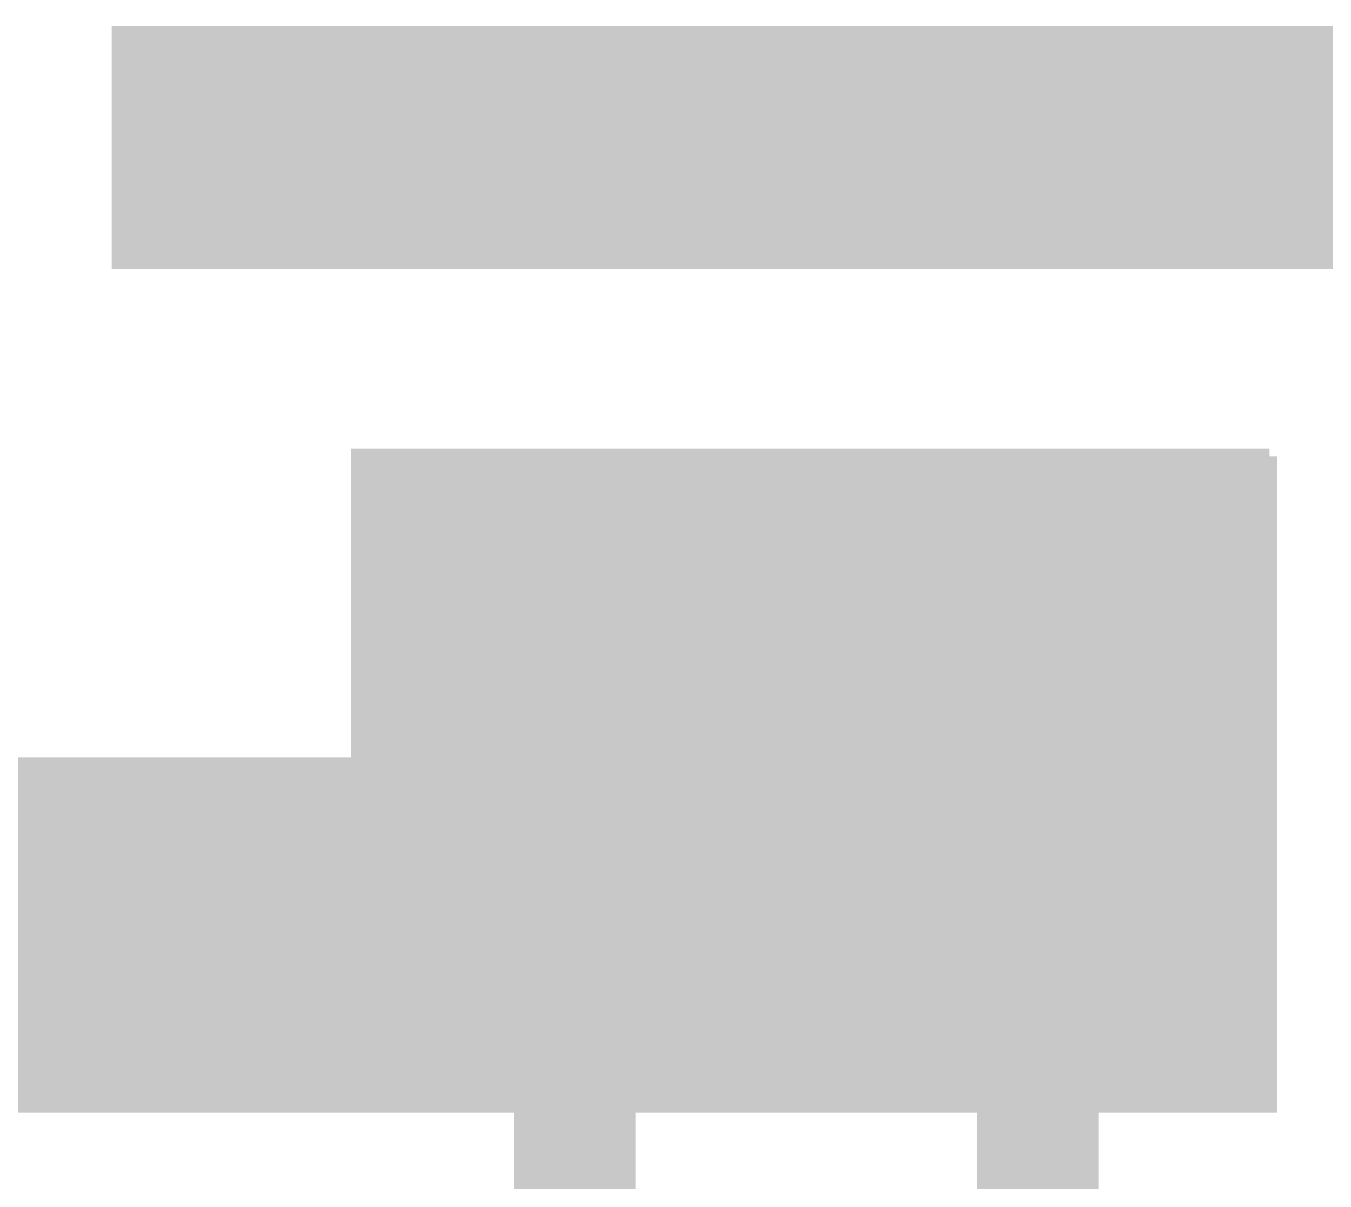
# Model space of a CAD drawing. Extents: x -20 to 155, y -92 to 168.
# Drawn here: x 39.3 to 49.99, y 41.03 to 50.53 of the extents above; entities that cross this region are included whole.
import ezdxf

# ---------------------------------------------------------------- set-up
doc = ezdxf.new("R2010")
doc.units = 0
doc.header["$MEASUREMENT"] = 0
doc.layers.get('0').update_dxf_attribs({"linetype": 'CONTINUOUS'})
for name, color, linetype in [('25-334-1_BOT', 7, 'CONTINUOUS'), ('25-334-1_DRD', 7, 'CONTINUOUS'), ('25-334-1_DRL', 2, 'CONTINUOUS'), ('25-334-1_IN1', 4, 'CONTINUOUS'), ('25-334-1_IN2', 3, 'CONTINUOUS'), ('25-334-1_SMB', 5, 'CONTINUOUS'), ('25-334-1_SMT', 10, 'CONTINUOUS'), ('25-334-1_SST', 11, 'CONTINUOUS'), ('25-334-1_TOP', 13, 'CONTINUOUS'), ('THRUHOLE_TAP', 7, 'CONTINUOUS')]:
    doc.layers.add(name, color=color, linetype=linetype)

# ---------------------------------------------------------------- blocks, each defined once
blk = doc.blocks.new('ROUND_16')
at = {"const_width": 1.524}
blk.add_lwpolyline([(-0.762, 0, 1), (0.762, 0, 1)], format="xyb", close=True, dxfattribs=at)
blk = doc.blocks.new('ROUND_33')
at = {"const_width": 0.7493}
blk.add_lwpolyline([(-0.37465, 0, 1), (0.37465, 0, 1)], format="xyb", close=True, dxfattribs=at)
blk = doc.blocks.new('ROUND_32')
at = {"const_width": 0.35052}
blk.add_lwpolyline([(-0.17526, 0, 1), (0.17526, 0, 1)], format="xyb", close=True, dxfattribs=at)

msp = doc.modelspace()

# ---------------------------------------------------------------- linework, layer by layer
at = {"layer": '25-334-1_BOT', "const_width": 0.127}
for points in [[(49.53, 46.99), (42.037, 46.99), (42.037, 44.45), (25.4, 44.45), (25.4, 41.656)], [(42.0878, 46.99), (42.0878, 41.656)], [(42.2021, 46.99), (42.2021, 41.656)], [(42.3164, 46.99), (42.3164, 41.656)], [(42.4307, 46.99), (42.4307, 41.656)], [(42.545, 46.99), (42.545, 41.656)], [(42.6593, 46.99), (42.6593, 41.656)], [(42.7736, 46.99), (42.7736, 41.656)], [(42.8879, 46.99), (42.8879, 41.656)], [(43.0022, 46.99), (43.0022, 41.656)], [(43.1165, 46.99), (43.1165, 41.656)], [(43.2308, 46.99), (43.2308, 41.656)], [(43.3451, 46.99), (43.3451, 41.656)], [(43.4594, 46.99), (43.4594, 41.656)], [(43.5737, 46.99), (43.5737, 41.656)], [(43.688, 46.99), (43.688, 41.656)], [(43.8023, 46.99), (43.8023, 41.656)], [(43.9166, 46.99), (43.9166, 41.656)], [(44.0309, 46.99), (44.0309, 41.656)], [(44.1452, 46.99), (44.1452, 41.656)], [(44.2595, 46.99), (44.2595, 41.656)], [(44.3738, 46.99), (44.3738, 41.656)], [(44.4881, 46.99), (44.4881, 41.656)], [(44.6024, 46.99), (44.6024, 41.656)], [(44.7167, 46.99), (44.7167, 41.656)], [(44.831, 46.99), (44.831, 41.656)], [(44.9453, 46.99), (44.9453, 41.656)], [(45.0596, 46.99), (45.0596, 41.656)], [(45.1739, 46.99), (45.1739, 41.656)], [(45.2882, 46.99), (45.2882, 41.656)], [(45.4025, 46.99), (45.4025, 41.656)], [(45.5168, 46.99), (45.5168, 41.656)], [(45.6311, 46.99), (45.6311, 41.656)], [(45.7454, 46.99), (45.7454, 41.656)], [(45.8597, 46.99), (45.8597, 41.656)], [(45.974, 46.99), (45.974, 41.656)], [(46.0883, 46.99), (46.0883, 41.656)], [(46.2026, 46.99), (46.2026, 41.656)], [(46.3169, 46.99), (46.3169, 41.656)], [(46.4312, 46.99), (46.4312, 41.656)], [(46.5455, 46.99), (46.5455, 41.656)], [(46.6598, 46.99), (46.6598, 41.656)], [(46.7741, 46.99), (46.7741, 41.656)], [(46.8884, 46.99), (46.8884, 41.656)], [(47.0027, 46.99), (47.0027, 41.656)], [(47.117, 46.99), (47.117, 41.656)], [(47.2313, 46.99), (47.2313, 41.656)], [(47.3456, 46.99), (47.3456, 41.656)], [(47.4599, 46.99), (47.4599, 41.656)], [(47.5742, 46.99), (47.5742, 41.656)], [(47.6885, 46.99), (47.6885, 41.656)], [(47.8028, 46.99), (47.8028, 41.656)], [(47.9171, 46.99), (47.9171, 41.656)], [(48.0314, 46.99), (48.0314, 41.656)], [(48.1457, 46.99), (48.1457, 41.656)], [(48.26, 46.99), (48.26, 41.656)], [(48.3743, 46.99), (48.3743, 41.656)], [(48.4886, 46.99), (48.4886, 41.656)], [(48.6029, 46.99), (48.6029, 41.656)], [(48.7172, 46.99), (48.7172, 41.656)], [(48.8315, 46.99), (48.8315, 41.656)], [(48.9458, 46.99), (48.9458, 41.656)], [(49.0601, 46.99), (49.0601, 41.656)], [(49.1744, 46.99), (49.1744, 41.656)], [(49.2887, 46.99), (49.2887, 41.656)], [(49.403, 46.99), (49.403, 41.656)], [(49.53, 46.99), (49.53, 41.656)], [(49.53, 46.9138), (42.037, 46.9138)], [(49.53, 46.7995), (42.037, 46.7995)], [(49.53, 46.6852), (42.037, 46.6852)], [(49.53, 46.5709), (42.037, 46.5709)], [(49.53, 46.4566), (42.037, 46.4566)], [(49.53, 46.3423), (42.037, 46.3423)], [(49.53, 46.228), (42.037, 46.228)], [(49.53, 46.1137), (42.037, 46.1137)], [(49.53, 45.9994), (42.037, 45.9994)], [(49.53, 45.8851), (42.037, 45.8851)], [(49.53, 45.7708), (42.037, 45.7708)], [(49.53, 45.6565), (42.037, 45.6565)], [(49.53, 45.5422), (42.037, 45.5422)], [(49.53, 45.4279), (42.037, 45.4279)], [(49.53, 45.3136), (42.037, 45.3136)], [(49.53, 45.1993), (42.037, 45.1993)], [(49.53, 45.085), (42.037, 45.085)], [(49.53, 44.9707), (42.037, 44.9707)], [(49.53, 44.8564), (42.037, 44.8564)], [(49.53, 44.7421), (42.037, 44.7421)], [(49.53, 44.6278), (42.037, 44.6278)], [(49.53, 44.5135), (42.037, 44.5135)], [(39.3446, 44.45), (39.3446, 41.656)], [(39.4589, 44.45), (39.4589, 41.656)], [(39.5732, 44.45), (39.5732, 41.656)], [(39.6875, 44.45), (39.6875, 41.656)], [(39.8018, 44.45), (39.8018, 41.656)], [(39.9161, 44.45), (39.9161, 41.656)], [(40.0304, 44.45), (40.0304, 41.656)], [(40.1447, 44.45), (40.1447, 41.656)], [(40.259, 44.45), (40.259, 41.656)], [(40.3733, 44.45), (40.3733, 41.656)], [(40.4876, 44.45), (40.4876, 41.656)], [(40.6019, 44.45), (40.6019, 41.656)], [(40.7162, 44.45), (40.7162, 41.656)], [(40.8305, 44.45), (40.8305, 41.656)], [(40.9448, 44.45), (40.9448, 41.656)], [(41.0591, 44.45), (41.0591, 41.656)], [(41.1734, 44.45), (41.1734, 41.656)], [(41.2877, 44.45), (41.2877, 41.656)], [(41.402, 44.45), (41.402, 41.656)], [(41.5163, 44.45), (41.5163, 41.656)], [(41.6306, 44.45), (41.6306, 41.656)], [(41.7449, 44.45), (41.7449, 41.656)], [(41.8592, 44.45), (41.8592, 41.656)], [(41.9735, 44.45), (41.9735, 41.656)], [(49.53, 44.3992), (25.4, 44.3992)], [(49.53, 44.2849), (25.4, 44.2849)], [(49.53, 44.1706), (25.4, 44.1706)], [(49.53, 44.0563), (25.4, 44.0563)], [(49.53, 43.942), (25.4, 43.942)], [(49.53, 43.8277), (25.4, 43.8277)], [(49.53, 43.7134), (25.4, 43.7134)], [(49.53, 43.5991), (25.4, 43.5991)], [(49.53, 43.4848), (25.4, 43.4848)], [(49.53, 43.3705), (25.4, 43.3705)], [(49.53, 43.2562), (25.4, 43.2562)], [(49.53, 43.1419), (25.4, 43.1419)], [(49.53, 43.0276), (25.4, 43.0276)], [(49.53, 42.9133), (25.4, 42.9133)], [(49.53, 42.799), (25.4, 42.799)], [(49.53, 42.6847), (25.4, 42.6847)], [(49.53, 42.5704), (25.4, 42.5704)], [(49.53, 42.4561), (25.4, 42.4561)], [(49.53, 42.3418), (25.4, 42.3418)], [(49.53, 42.2275), (25.4, 42.2275)], [(49.53, 42.1132), (25.4, 42.1132)], [(49.53, 41.9989), (25.4, 41.9989)], [(49.53, 41.8846), (25.4, 41.8846)], [(49.53, 41.7703), (25.4, 41.7703)], [(49.53, 41.656), (25.4, 41.656)]]:
    msp.add_lwpolyline(points, dxfattribs=at)
at = {"layer": '25-334-1_DRD', "const_width": 0.254}
for points in [[(42.926, 46.355), (42.545, 45.974)], [(43.434, 46.355), (42.926, 46.355)], [(43.815, 45.974), (43.434, 46.355)], [(45.466, 46.355), (45.085, 45.974)], [(45.974, 46.355), (45.466, 46.355)], [(46.355, 45.974), (45.974, 46.355)], [(48.006, 46.355), (47.625, 45.974)], [(48.514, 46.355), (48.006, 46.355)], [(48.895, 45.974), (48.514, 46.355)], [(42.545, 45.974), (42.545, 45.466)], [(43.815, 45.466), (43.815, 45.974)], [(45.085, 45.974), (45.085, 45.466)], [(46.355, 45.466), (46.355, 45.974)], [(47.625, 45.974), (47.625, 45.466)], [(48.895, 45.466), (48.895, 45.974)], [(42.545, 45.466), (42.926, 45.085)], [(43.434, 45.085), (43.815, 45.466)], [(45.085, 45.466), (45.466, 45.085)], [(45.974, 45.085), (46.355, 45.466)], [(47.625, 45.466), (48.006, 45.085)], [(48.514, 45.085), (48.895, 45.466)], [(42.926, 45.085), (43.434, 45.085)], [(45.466, 45.085), (45.974, 45.085)], [(48.006, 45.085), (48.514, 45.085)], [(43.815, 44.45), (42.545, 43.18)], [(45.085, 43.18), (43.815, 44.45)], [(47.625, 44.45), (46.355, 43.18)], [(48.895, 43.18), (47.625, 44.45)], [(40.386, 43.815), (40.005, 43.434)], [(40.894, 43.815), (40.386, 43.815)], [(41.275, 43.434), (40.894, 43.815)], [(40.005, 43.434), (40.005, 42.926)], [(41.275, 42.926), (41.275, 43.434)], [(43.815, 43.434), (43.815, 42.926)], [(47.625, 43.434), (47.625, 42.926)], [(42.545, 43.18), (43.815, 41.91)], [(44.069, 43.18), (43.561, 43.18)], [(43.815, 41.91), (45.085, 43.18)], [(46.355, 43.18), (47.625, 41.91)], [(47.879, 43.18), (47.371, 43.18)], [(47.625, 41.91), (48.895, 43.18)], [(40.005, 42.926), (40.386, 42.545)], [(40.894, 42.545), (41.275, 42.926)], [(40.386, 42.545), (40.894, 42.545)]]:
    msp.add_lwpolyline(points, dxfattribs=at)
at = {"layer": '25-334-1_DRL', "const_width": 1.99898}
msp.add_lwpolyline([(68.58, 43.815), (67.056, 42.291), (52.451, 42.291), (51.816, 42.926), (51.816, 48.387), (50.673, 49.53), (40.005, 49.53)], dxfattribs=at)
at = {"layer": '25-334-1_IN1', "const_width": 0.127}
for points in [[(49.53, 46.99), (49.53, 41.656), (25.4, 41.656)], [(42.037, 46.99), (42.037, 44.45)], [(49.53, 46.99), (42.037, 46.99)], [(42.0878, 46.99), (42.0878, 41.656)], [(42.2021, 46.99), (42.2021, 41.656)], [(42.3164, 46.99), (42.3164, 41.656)], [(42.4307, 46.99), (42.4307, 41.656)], [(42.545, 46.99), (42.545, 41.656)], [(42.6593, 46.99), (42.6593, 41.656)], [(42.7736, 46.99), (42.7736, 41.656)], [(42.8879, 46.99), (42.8879, 41.656)], [(43.0022, 46.99), (43.0022, 41.656)], [(43.1165, 46.99), (43.1165, 41.656)], [(43.2308, 46.99), (43.2308, 41.656)], [(43.3451, 46.99), (43.3451, 41.656)], [(43.4594, 46.99), (43.4594, 41.656)], [(43.5737, 46.99), (43.5737, 41.656)], [(43.688, 46.99), (43.688, 41.656)], [(43.8023, 46.99), (43.8023, 41.656)], [(43.9166, 46.99), (43.9166, 41.656)], [(44.0309, 46.99), (44.0309, 41.656)], [(44.1452, 46.99), (44.1452, 41.656)], [(44.2595, 46.99), (44.2595, 41.656)], [(44.3738, 46.99), (44.3738, 41.656)], [(44.4881, 46.99), (44.4881, 41.656)], [(44.6024, 46.99), (44.6024, 41.656)], [(44.7167, 46.99), (44.7167, 41.656)], [(44.831, 46.99), (44.831, 41.656)], [(44.9453, 46.99), (44.9453, 41.656)], [(45.0596, 46.99), (45.0596, 41.656)], [(45.1739, 46.99), (45.1739, 41.656)], [(45.2882, 46.99), (45.2882, 41.656)], [(45.4025, 46.99), (45.4025, 41.656)], [(45.5168, 46.99), (45.5168, 41.656)], [(45.6311, 46.99), (45.6311, 41.656)], [(45.7454, 46.99), (45.7454, 41.656)], [(45.8597, 46.99), (45.8597, 41.656)], [(45.974, 46.99), (45.974, 41.656)], [(46.0883, 46.99), (46.0883, 41.656)], [(46.2026, 46.99), (46.2026, 41.656)], [(46.3169, 46.99), (46.3169, 41.656)], [(46.4312, 46.99), (46.4312, 41.656)], [(46.5455, 46.99), (46.5455, 41.656)], [(46.6598, 46.99), (46.6598, 41.656)], [(46.7741, 46.99), (46.7741, 41.656)], [(46.8884, 46.99), (46.8884, 41.656)], [(47.0027, 46.99), (47.0027, 41.656)], [(47.117, 46.99), (47.117, 41.656)], [(47.2313, 46.99), (47.2313, 41.656)], [(47.3456, 46.99), (47.3456, 41.656)], [(47.4599, 46.99), (47.4599, 41.656)], [(47.5742, 46.99), (47.5742, 41.656)], [(47.6885, 46.99), (47.6885, 41.656)], [(47.8028, 46.99), (47.8028, 41.656)], [(47.9171, 46.99), (47.9171, 41.656)], [(48.0314, 46.99), (48.0314, 41.656)], [(48.1457, 46.99), (48.1457, 41.656)], [(48.26, 46.99), (48.26, 41.656)], [(48.3743, 46.99), (48.3743, 41.656)], [(48.4886, 46.99), (48.4886, 41.656)], [(48.6029, 46.99), (48.6029, 41.656)], [(48.7172, 46.99), (48.7172, 41.656)], [(48.8315, 46.99), (48.8315, 41.656)], [(48.9458, 46.99), (48.9458, 41.656)], [(49.0601, 46.99), (49.0601, 41.656)], [(49.1744, 46.99), (49.1744, 41.656)], [(49.2887, 46.99), (49.2887, 41.656)], [(49.403, 46.99), (49.403, 41.656)], [(49.53, 46.9138), (42.037, 46.9138)], [(49.53, 46.7995), (42.037, 46.7995)], [(49.53, 46.6852), (42.037, 46.6852)], [(49.53, 46.5709), (42.037, 46.5709)], [(49.53, 46.4566), (42.037, 46.4566)], [(49.53, 46.3423), (42.037, 46.3423)], [(49.53, 46.228), (42.037, 46.228)], [(49.53, 46.1137), (42.037, 46.1137)], [(49.53, 45.9994), (42.037, 45.9994)], [(49.53, 45.8851), (42.037, 45.8851)], [(49.53, 45.7708), (42.037, 45.7708)], [(49.53, 45.6565), (42.037, 45.6565)], [(49.53, 45.5422), (42.037, 45.5422)], [(49.53, 45.4279), (42.037, 45.4279)], [(49.53, 45.3136), (42.037, 45.3136)], [(49.53, 45.1993), (42.037, 45.1993)], [(49.53, 45.085), (42.037, 45.085)], [(49.53, 44.9707), (42.037, 44.9707)], [(49.53, 44.8564), (42.037, 44.8564)], [(49.53, 44.7421), (42.037, 44.7421)], [(49.53, 44.6278), (42.037, 44.6278)], [(49.53, 44.5135), (42.037, 44.5135)], [(42.037, 44.45), (25.4, 44.45)], [(39.3446, 44.45), (39.3446, 41.656)], [(39.4589, 44.45), (39.4589, 41.656)], [(39.5732, 44.45), (39.5732, 41.656)], [(39.6875, 44.45), (39.6875, 41.656)], [(39.8018, 44.45), (39.8018, 41.656)], [(39.9161, 44.45), (39.9161, 41.656)], [(40.0304, 44.45), (40.0304, 41.656)], [(40.1447, 44.45), (40.1447, 41.656)], [(40.259, 44.45), (40.259, 41.656)], [(40.3733, 44.45), (40.3733, 41.656)], [(40.4876, 44.45), (40.4876, 41.656)], [(40.6019, 44.45), (40.6019, 41.656)], [(40.7162, 44.45), (40.7162, 41.656)], [(40.8305, 44.45), (40.8305, 41.656)], [(40.9448, 44.45), (40.9448, 41.656)], [(41.0591, 44.45), (41.0591, 41.656)], [(41.1734, 44.45), (41.1734, 41.656)], [(41.2877, 44.45), (41.2877, 41.656)], [(41.402, 44.45), (41.402, 41.656)], [(41.5163, 44.45), (41.5163, 41.656)], [(41.6306, 44.45), (41.6306, 41.656)], [(41.7449, 44.45), (41.7449, 41.656)], [(41.8592, 44.45), (41.8592, 41.656)], [(41.9735, 44.45), (41.9735, 41.656)], [(49.53, 44.3992), (25.4, 44.3992)], [(49.53, 44.2849), (25.4, 44.2849)], [(49.53, 44.1706), (25.4, 44.1706)], [(49.53, 44.0563), (25.4, 44.0563)], [(49.53, 43.942), (25.4, 43.942)], [(49.53, 43.8277), (25.4, 43.8277)], [(49.53, 43.7134), (25.4, 43.7134)], [(49.53, 43.5991), (25.4, 43.5991)], [(49.53, 43.4848), (25.4, 43.4848)], [(49.53, 43.3705), (25.4, 43.3705)], [(49.53, 43.2562), (25.4, 43.2562)], [(49.53, 43.1419), (25.4, 43.1419)], [(49.53, 43.0276), (25.4, 43.0276)], [(49.53, 42.9133), (25.4, 42.9133)], [(49.53, 42.799), (25.4, 42.799)], [(49.53, 42.6847), (25.4, 42.6847)], [(49.53, 42.5704), (25.4, 42.5704)], [(49.53, 42.4561), (25.4, 42.4561)], [(49.53, 42.3418), (25.4, 42.3418)], [(49.53, 42.2275), (25.4, 42.2275)], [(49.53, 42.1132), (25.4, 42.1132)], [(49.53, 41.9989), (25.4, 41.9989)], [(49.53, 41.8846), (25.4, 41.8846)], [(49.53, 41.7703), (25.4, 41.7703)]]:
    msp.add_lwpolyline(points, dxfattribs=at)
at = {"layer": '25-334-1_IN2', "const_width": 0.127}
for points in [[(49.53, 46.99), (42.037, 46.99), (42.037, 44.45), (25.4, 44.45), (25.4, 41.656)], [(42.0878, 46.99), (42.0878, 41.656)], [(42.2021, 46.99), (42.2021, 41.656)], [(42.3164, 46.99), (42.3164, 41.656)], [(42.4307, 46.99), (42.4307, 41.656)], [(42.545, 46.99), (42.545, 41.656)], [(42.6593, 46.99), (42.6593, 41.656)], [(42.7736, 46.99), (42.7736, 41.656)], [(42.8879, 46.99), (42.8879, 41.656)], [(43.0022, 46.99), (43.0022, 41.656)], [(43.1165, 46.99), (43.1165, 41.656)], [(43.2308, 46.99), (43.2308, 41.656)], [(43.3451, 46.99), (43.3451, 41.656)], [(43.4594, 46.99), (43.4594, 41.656)], [(43.5737, 46.99), (43.5737, 41.656)], [(43.688, 46.99), (43.688, 41.656)], [(43.8023, 46.99), (43.8023, 41.656)], [(43.9166, 46.99), (43.9166, 41.656)], [(44.0309, 46.99), (44.0309, 41.656)], [(44.1452, 46.99), (44.1452, 41.656)], [(44.2595, 46.99), (44.2595, 41.656)], [(44.3738, 46.99), (44.3738, 41.656)], [(44.4881, 46.99), (44.4881, 41.656)], [(44.6024, 46.99), (44.6024, 41.656)], [(44.7167, 46.99), (44.7167, 41.656)], [(44.831, 46.99), (44.831, 41.656)], [(44.9453, 46.99), (44.9453, 41.656)], [(45.0596, 46.99), (45.0596, 41.656)], [(45.1739, 46.99), (45.1739, 41.656)], [(45.2882, 46.99), (45.2882, 41.656)], [(45.4025, 46.99), (45.4025, 41.656)], [(45.5168, 46.99), (45.5168, 41.656)], [(45.6311, 46.99), (45.6311, 41.656)], [(45.7454, 46.99), (45.7454, 41.656)], [(45.8597, 46.99), (45.8597, 41.656)], [(45.974, 46.99), (45.974, 41.656)], [(46.0883, 46.99), (46.0883, 41.656)], [(46.2026, 46.99), (46.2026, 41.656)], [(46.3169, 46.99), (46.3169, 41.656)], [(46.4312, 46.99), (46.4312, 41.656)], [(46.5455, 46.99), (46.5455, 41.656)], [(46.6598, 46.99), (46.6598, 41.656)], [(46.7741, 46.99), (46.7741, 41.656)], [(46.8884, 46.99), (46.8884, 41.656)], [(47.0027, 46.99), (47.0027, 41.656)], [(47.117, 46.99), (47.117, 41.656)], [(47.2313, 46.99), (47.2313, 41.656)], [(47.3456, 46.99), (47.3456, 41.656)], [(47.4599, 46.99), (47.4599, 41.656)], [(47.5742, 46.99), (47.5742, 41.656)], [(47.6885, 46.99), (47.6885, 41.656)], [(47.8028, 46.99), (47.8028, 41.656)], [(47.9171, 46.99), (47.9171, 41.656)], [(48.0314, 46.99), (48.0314, 41.656)], [(48.1457, 46.99), (48.1457, 41.656)], [(48.26, 46.99), (48.26, 41.656)], [(48.3743, 46.99), (48.3743, 41.656)], [(48.4886, 46.99), (48.4886, 41.656)], [(48.6029, 46.99), (48.6029, 41.656)], [(48.7172, 46.99), (48.7172, 41.656)], [(48.8315, 46.99), (48.8315, 41.656)], [(48.9458, 46.99), (48.9458, 41.656)], [(49.0601, 46.99), (49.0601, 41.656)], [(49.1744, 46.99), (49.1744, 41.656)], [(49.2887, 46.99), (49.2887, 41.656)], [(49.403, 46.99), (49.403, 41.656)], [(49.53, 46.99), (49.53, 41.656)], [(49.53, 46.9138), (42.037, 46.9138)], [(49.53, 46.7995), (42.037, 46.7995)], [(49.53, 46.6852), (42.037, 46.6852)], [(49.53, 46.5709), (42.037, 46.5709)], [(49.53, 46.4566), (42.037, 46.4566)], [(49.53, 46.3423), (42.037, 46.3423)], [(49.53, 46.228), (42.037, 46.228)], [(49.53, 46.1137), (42.037, 46.1137)], [(49.53, 45.9994), (42.037, 45.9994)], [(49.53, 45.8851), (42.037, 45.8851)], [(49.53, 45.7708), (42.037, 45.7708)], [(49.53, 45.6565), (42.037, 45.6565)], [(49.53, 45.5422), (42.037, 45.5422)], [(49.53, 45.4279), (42.037, 45.4279)], [(49.53, 45.3136), (42.037, 45.3136)], [(49.53, 45.1993), (42.037, 45.1993)], [(49.53, 45.085), (42.037, 45.085)], [(49.53, 44.9707), (42.037, 44.9707)], [(49.53, 44.8564), (42.037, 44.8564)], [(49.53, 44.7421), (42.037, 44.7421)], [(49.53, 44.6278), (42.037, 44.6278)], [(49.53, 44.5135), (42.037, 44.5135)], [(39.3446, 44.45), (39.3446, 41.656)], [(39.4589, 44.45), (39.4589, 41.656)], [(39.5732, 44.45), (39.5732, 41.656)], [(39.6875, 44.45), (39.6875, 41.656)], [(39.8018, 44.45), (39.8018, 41.656)], [(39.9161, 44.45), (39.9161, 41.656)], [(40.0304, 44.45), (40.0304, 41.656)], [(40.1447, 44.45), (40.1447, 41.656)], [(40.259, 44.45), (40.259, 41.656)], [(40.3733, 44.45), (40.3733, 41.656)], [(40.4876, 44.45), (40.4876, 41.656)], [(40.6019, 44.45), (40.6019, 41.656)], [(40.7162, 44.45), (40.7162, 41.656)], [(40.8305, 44.45), (40.8305, 41.656)], [(40.9448, 44.45), (40.9448, 41.656)], [(41.0591, 44.45), (41.0591, 41.656)], [(41.1734, 44.45), (41.1734, 41.656)], [(41.2877, 44.45), (41.2877, 41.656)], [(41.402, 44.45), (41.402, 41.656)], [(41.5163, 44.45), (41.5163, 41.656)], [(41.6306, 44.45), (41.6306, 41.656)], [(41.7449, 44.45), (41.7449, 41.656)], [(41.8592, 44.45), (41.8592, 41.656)], [(41.9735, 44.45), (41.9735, 41.656)], [(49.53, 44.3992), (25.4, 44.3992)], [(49.53, 44.2849), (25.4, 44.2849)], [(49.53, 44.1706), (25.4, 44.1706)], [(49.53, 44.0563), (25.4, 44.0563)], [(49.53, 43.942), (25.4, 43.942)], [(49.53, 43.8277), (25.4, 43.8277)], [(49.53, 43.7134), (25.4, 43.7134)], [(49.53, 43.5991), (25.4, 43.5991)], [(49.53, 43.4848), (25.4, 43.4848)], [(49.53, 43.3705), (25.4, 43.3705)], [(49.53, 43.2562), (25.4, 43.2562)], [(49.53, 43.1419), (25.4, 43.1419)], [(49.53, 43.0276), (25.4, 43.0276)], [(49.53, 42.9133), (25.4, 42.9133)], [(49.53, 42.799), (25.4, 42.799)], [(49.53, 42.6847), (25.4, 42.6847)], [(49.53, 42.5704), (25.4, 42.5704)], [(49.53, 42.4561), (25.4, 42.4561)], [(49.53, 42.3418), (25.4, 42.3418)], [(49.53, 42.2275), (25.4, 42.2275)], [(49.53, 42.1132), (25.4, 42.1132)], [(49.53, 41.9989), (25.4, 41.9989)], [(49.53, 41.8846), (25.4, 41.8846)], [(49.53, 41.7703), (25.4, 41.7703)], [(49.53, 41.656), (25.4, 41.656)]]:
    msp.add_lwpolyline(points, dxfattribs=at)
at = {"layer": '25-334-1_SST', "const_width": 1.00076}
for points in [[(43.815, 43.18), (43.815, 20.32)], [(47.625, 43.18), (47.625, 20.32)]]:
    msp.add_lwpolyline(points, dxfattribs=at)
at = {"layer": '25-334-1_TOP'}
for points, const_width in [([(49.53, 46.99), (42.037, 46.99), (42.037, 44.45), (25.4, 44.45), (25.4, 41.656)], 0.127), ([(42.0878, 46.99), (42.0878, 41.656)], 0.127), ([(42.2021, 46.99), (42.2021, 41.656)], 0.127), ([(42.3164, 46.99), (42.3164, 41.656)], 0.127), ([(42.4307, 46.99), (42.4307, 41.656)], 0.127), ([(42.545, 46.99), (42.545, 41.656)], 0.127), ([(42.6593, 46.99), (42.6593, 41.656)], 0.127), ([(42.7736, 46.99), (42.7736, 41.656)], 0.127), ([(42.8879, 46.99), (42.8879, 41.656)], 0.127), ([(43.0022, 46.99), (43.0022, 41.656)], 0.127), ([(43.1165, 46.99), (43.1165, 41.656)], 0.127), ([(43.2308, 46.99), (43.2308, 41.656)], 0.127), ([(43.3451, 46.99), (43.3451, 41.656)], 0.127), ([(43.4594, 46.99), (43.4594, 41.656)], 0.127), ([(43.5737, 46.99), (43.5737, 41.656)], 0.127), ([(43.688, 46.99), (43.688, 41.656)], 0.127), ([(43.8023, 46.99), (43.8023, 41.656)], 0.127), ([(43.9166, 46.99), (43.9166, 41.656)], 0.127), ([(44.0309, 46.99), (44.0309, 41.656)], 0.127), ([(44.1452, 46.99), (44.1452, 41.656)], 0.127), ([(44.2595, 46.99), (44.2595, 41.656)], 0.127), ([(44.3738, 46.99), (44.3738, 41.656)], 0.127), ([(44.4881, 46.99), (44.4881, 41.656)], 0.127), ([(44.6024, 46.99), (44.6024, 41.656)], 0.127), ([(44.7167, 46.99), (44.7167, 41.656)], 0.127), ([(44.831, 46.99), (44.831, 41.656)], 0.127), ([(44.9453, 46.99), (44.9453, 41.656)], 0.127), ([(45.0596, 46.99), (45.0596, 41.656)], 0.127), ([(45.1739, 46.99), (45.1739, 41.656)], 0.127), ([(45.2882, 46.99), (45.2882, 41.656)], 0.127), ([(45.4025, 46.99), (45.4025, 41.656)], 0.127), ([(45.5168, 46.99), (45.5168, 41.656)], 0.127), ([(45.6311, 46.99), (45.6311, 41.656)], 0.127), ([(45.7454, 46.99), (45.7454, 41.656)], 0.127), ([(45.8597, 46.99), (45.8597, 41.656)], 0.127), ([(45.974, 46.99), (45.974, 41.656)], 0.127), ([(46.0883, 46.99), (46.0883, 41.656)], 0.127), ([(46.2026, 46.99), (46.2026, 41.656)], 0.127), ([(46.3169, 46.99), (46.3169, 41.656)], 0.127), ([(46.4312, 46.99), (46.4312, 41.656)], 0.127), ([(46.5455, 46.99), (46.5455, 41.656)], 0.127), ([(46.6598, 46.99), (46.6598, 41.656)], 0.127), ([(46.7741, 46.99), (46.7741, 41.656)], 0.127), ([(46.8884, 46.99), (46.8884, 41.656)], 0.127), ([(47.0027, 46.99), (47.0027, 41.656)], 0.127), ([(47.117, 46.99), (47.117, 41.656)], 0.127), ([(47.2313, 46.99), (47.2313, 41.656)], 0.127), ([(47.3456, 46.99), (47.3456, 41.656)], 0.127), ([(47.4599, 46.99), (47.4599, 41.656)], 0.127), ([(47.5742, 46.99), (47.5742, 41.656)], 0.127), ([(47.6885, 46.99), (47.6885, 41.656)], 0.127), ([(47.8028, 46.99), (47.8028, 41.656)], 0.127), ([(47.9171, 46.99), (47.9171, 41.656)], 0.127), ([(48.0314, 46.99), (48.0314, 41.656)], 0.127), ([(48.1457, 46.99), (48.1457, 41.656)], 0.127), ([(48.26, 46.99), (48.26, 41.656)], 0.127), ([(48.3743, 46.99), (48.3743, 41.656)], 0.127), ([(48.4886, 46.99), (48.4886, 41.656)], 0.127), ([(48.6029, 46.99), (48.6029, 41.656)], 0.127), ([(48.7172, 46.99), (48.7172, 41.656)], 0.127), ([(48.8315, 46.99), (48.8315, 41.656)], 0.127), ([(48.9458, 46.99), (48.9458, 41.656)], 0.127), ([(49.0601, 46.99), (49.0601, 41.656)], 0.127), ([(49.1744, 46.99), (49.1744, 41.656)], 0.127), ([(49.2887, 46.99), (49.2887, 41.656)], 0.127), ([(49.403, 46.99), (49.403, 41.656)], 0.127), ([(49.53, 46.99), (49.53, 41.656)], 0.127), ([(49.53, 46.9138), (42.037, 46.9138)], 0.127), ([(49.53, 46.7995), (42.037, 46.7995)], 0.127), ([(49.53, 46.6852), (42.037, 46.6852)], 0.127), ([(49.53, 46.5709), (42.037, 46.5709)], 0.127), ([(49.53, 46.4566), (42.037, 46.4566)], 0.127), ([(49.53, 46.3423), (42.037, 46.3423)], 0.127), ([(49.53, 46.228), (42.037, 46.228)], 0.127), ([(49.53, 46.1137), (42.037, 46.1137)], 0.127), ([(49.53, 45.9994), (42.037, 45.9994)], 0.127), ([(49.53, 45.8851), (42.037, 45.8851)], 0.127), ([(49.53, 45.7708), (42.037, 45.7708)], 0.127), ([(49.53, 45.6565), (42.037, 45.6565)], 0.127), ([(49.53, 45.5422), (42.037, 45.5422)], 0.127), ([(49.53, 45.4279), (42.037, 45.4279)], 0.127), ([(49.53, 45.3136), (42.037, 45.3136)], 0.127), ([(49.53, 45.1993), (42.037, 45.1993)], 0.127), ([(49.53, 45.085), (42.037, 45.085)], 0.127), ([(49.53, 44.9707), (42.037, 44.9707)], 0.127), ([(49.53, 44.8564), (42.037, 44.8564)], 0.127), ([(49.53, 44.7421), (42.037, 44.7421)], 0.127), ([(49.53, 44.6278), (42.037, 44.6278)], 0.127), ([(49.53, 44.5135), (42.037, 44.5135)], 0.127), ([(39.3446, 44.45), (39.3446, 41.656)], 0.127), ([(39.4589, 44.45), (39.4589, 41.656)], 0.127), ([(39.5732, 44.45), (39.5732, 41.656)], 0.127), ([(39.6875, 44.45), (39.6875, 41.656)], 0.127), ([(39.8018, 44.45), (39.8018, 41.656)], 0.127), ([(39.9161, 44.45), (39.9161, 41.656)], 0.127), ([(40.0304, 44.45), (40.0304, 41.656)], 0.127), ([(40.1447, 44.45), (40.1447, 41.656)], 0.127), ([(40.259, 44.45), (40.259, 41.656)], 0.127), ([(40.3733, 44.45), (40.3733, 41.656)], 0.127), ([(40.4876, 44.45), (40.4876, 41.656)], 0.127), ([(40.6019, 44.45), (40.6019, 41.656)], 0.127), ([(40.7162, 44.45), (40.7162, 41.656)], 0.127), ([(40.8305, 44.45), (40.8305, 41.656)], 0.127), ([(40.9448, 44.45), (40.9448, 41.656)], 0.127), ([(41.0591, 44.45), (41.0591, 41.656)], 0.127), ([(41.1734, 44.45), (41.1734, 41.656)], 0.127), ([(41.2877, 44.45), (41.2877, 41.656)], 0.127), ([(41.402, 44.45), (41.402, 41.656)], 0.127), ([(41.5163, 44.45), (41.5163, 41.656)], 0.127), ([(41.6306, 44.45), (41.6306, 41.656)], 0.127), ([(41.7449, 44.45), (41.7449, 41.656)], 0.127), ([(41.8592, 44.45), (41.8592, 41.656)], 0.127), ([(41.9735, 44.45), (41.9735, 41.656)], 0.127), ([(49.53, 44.3992), (25.4, 44.3992)], 0.127), ([(49.53, 44.2849), (25.4, 44.2849)], 0.127), ([(49.53, 44.1706), (25.4, 44.1706)], 0.127), ([(49.53, 44.0563), (25.4, 44.0563)], 0.127), ([(49.53, 43.942), (25.4, 43.942)], 0.127), ([(49.53, 43.8277), (25.4, 43.8277)], 0.127), ([(49.53, 43.7134), (25.4, 43.7134)], 0.127), ([(49.53, 43.5991), (25.4, 43.5991)], 0.127), ([(49.53, 43.4848), (25.4, 43.4848)], 0.127), ([(49.53, 43.3705), (25.4, 43.3705)], 0.127), ([(49.53, 43.2562), (25.4, 43.2562)], 0.127), ([(40.64, 43.18), (38.1, 43.18)], 0.254), ([(49.53, 43.1419), (25.4, 43.1419)], 0.127), ([(49.53, 43.0276), (25.4, 43.0276)], 0.127), ([(49.53, 42.9133), (25.4, 42.9133)], 0.127), ([(49.53, 42.799), (25.4, 42.799)], 0.127), ([(49.53, 42.6847), (25.4, 42.6847)], 0.127), ([(49.53, 42.5704), (25.4, 42.5704)], 0.127), ([(49.53, 42.4561), (25.4, 42.4561)], 0.127), ([(49.53, 42.3418), (25.4, 42.3418)], 0.127), ([(49.53, 42.2275), (25.4, 42.2275)], 0.127), ([(49.53, 42.1132), (25.4, 42.1132)], 0.127), ([(49.53, 41.9989), (25.4, 41.9989)], 0.127), ([(49.53, 41.8846), (25.4, 41.8846)], 0.127), ([(49.53, 41.7703), (25.4, 41.7703)], 0.127), ([(49.53, 41.656), (25.4, 41.656)], 0.127)]:
    msp.add_lwpolyline(points, dxfattribs=dict(at, const_width=const_width))

# ---------------------------------------------------------------- block references
at = {"layer": '25-334-1_BOT'}
for name, p in [('ROUND_33', (43.18, 45.72)), ('ROUND_33', (45.72, 45.72)), ('ROUND_33', (48.26, 45.72)), ('ROUND_16', (43.815, 43.18)), ('ROUND_16', (47.625, 43.18)), ('ROUND_33', (40.64, 43.18))]:
    msp.add_blockref(name, p, dxfattribs=at)
at = {"layer": '25-334-1_DRL'}
for name, p in [('ROUND_32', (43.18, 45.72)), ('ROUND_32', (45.72, 45.72)), ('ROUND_32', (48.26, 45.72)), ('ROUND_33', (43.815, 43.18)), ('ROUND_33', (47.625, 43.18)), ('ROUND_32', (40.64, 43.18))]:
    msp.add_blockref(name, p, dxfattribs=at)
at = {"layer": '25-334-1_IN1'}
for name, p in [('ROUND_33', (43.18, 45.72)), ('ROUND_33', (45.72, 45.72)), ('ROUND_33', (48.26, 45.72)), ('ROUND_16', (43.815, 43.18)), ('ROUND_16', (47.625, 43.18)), ('ROUND_33', (40.64, 43.18))]:
    msp.add_blockref(name, p, dxfattribs=at)
at = {"layer": '25-334-1_IN2'}
for name, p in [('ROUND_33', (43.18, 45.72)), ('ROUND_33', (45.72, 45.72)), ('ROUND_33', (48.26, 45.72)), ('ROUND_16', (43.815, 43.18)), ('ROUND_16', (47.625, 43.18)), ('ROUND_33', (40.64, 43.18))]:
    msp.add_blockref(name, p, dxfattribs=at)
at = {"layer": '25-334-1_SMB'}
for p in [(43.815, 43.18), (47.625, 43.18)]:
    msp.add_blockref('ROUND_16', p, dxfattribs=at)
at = {"layer": '25-334-1_SMT'}
for p in [(43.815, 43.18), (47.625, 43.18)]:
    msp.add_blockref('ROUND_16', p, dxfattribs=at)
at = {"layer": '25-334-1_TOP'}
for name, p in [('ROUND_33', (43.18, 45.72)), ('ROUND_33', (45.72, 45.72)), ('ROUND_33', (48.26, 45.72)), ('ROUND_16', (43.815, 43.18)), ('ROUND_16', (47.625, 43.18)), ('ROUND_33', (40.64, 43.18))]:
    msp.add_blockref(name, p, dxfattribs=at)
at = {"layer": 'THRUHOLE_TAP'}
for name, p in [('ROUND_32', (43.18, 45.72)), ('ROUND_32', (45.72, 45.72)), ('ROUND_32', (48.26, 45.72)), ('ROUND_33', (43.815, 43.18)), ('ROUND_33', (47.625, 43.18)), ('ROUND_32', (40.64, 43.18))]:
    msp.add_blockref(name, p, dxfattribs=at)

doc.saveas('drawing.dxf')
